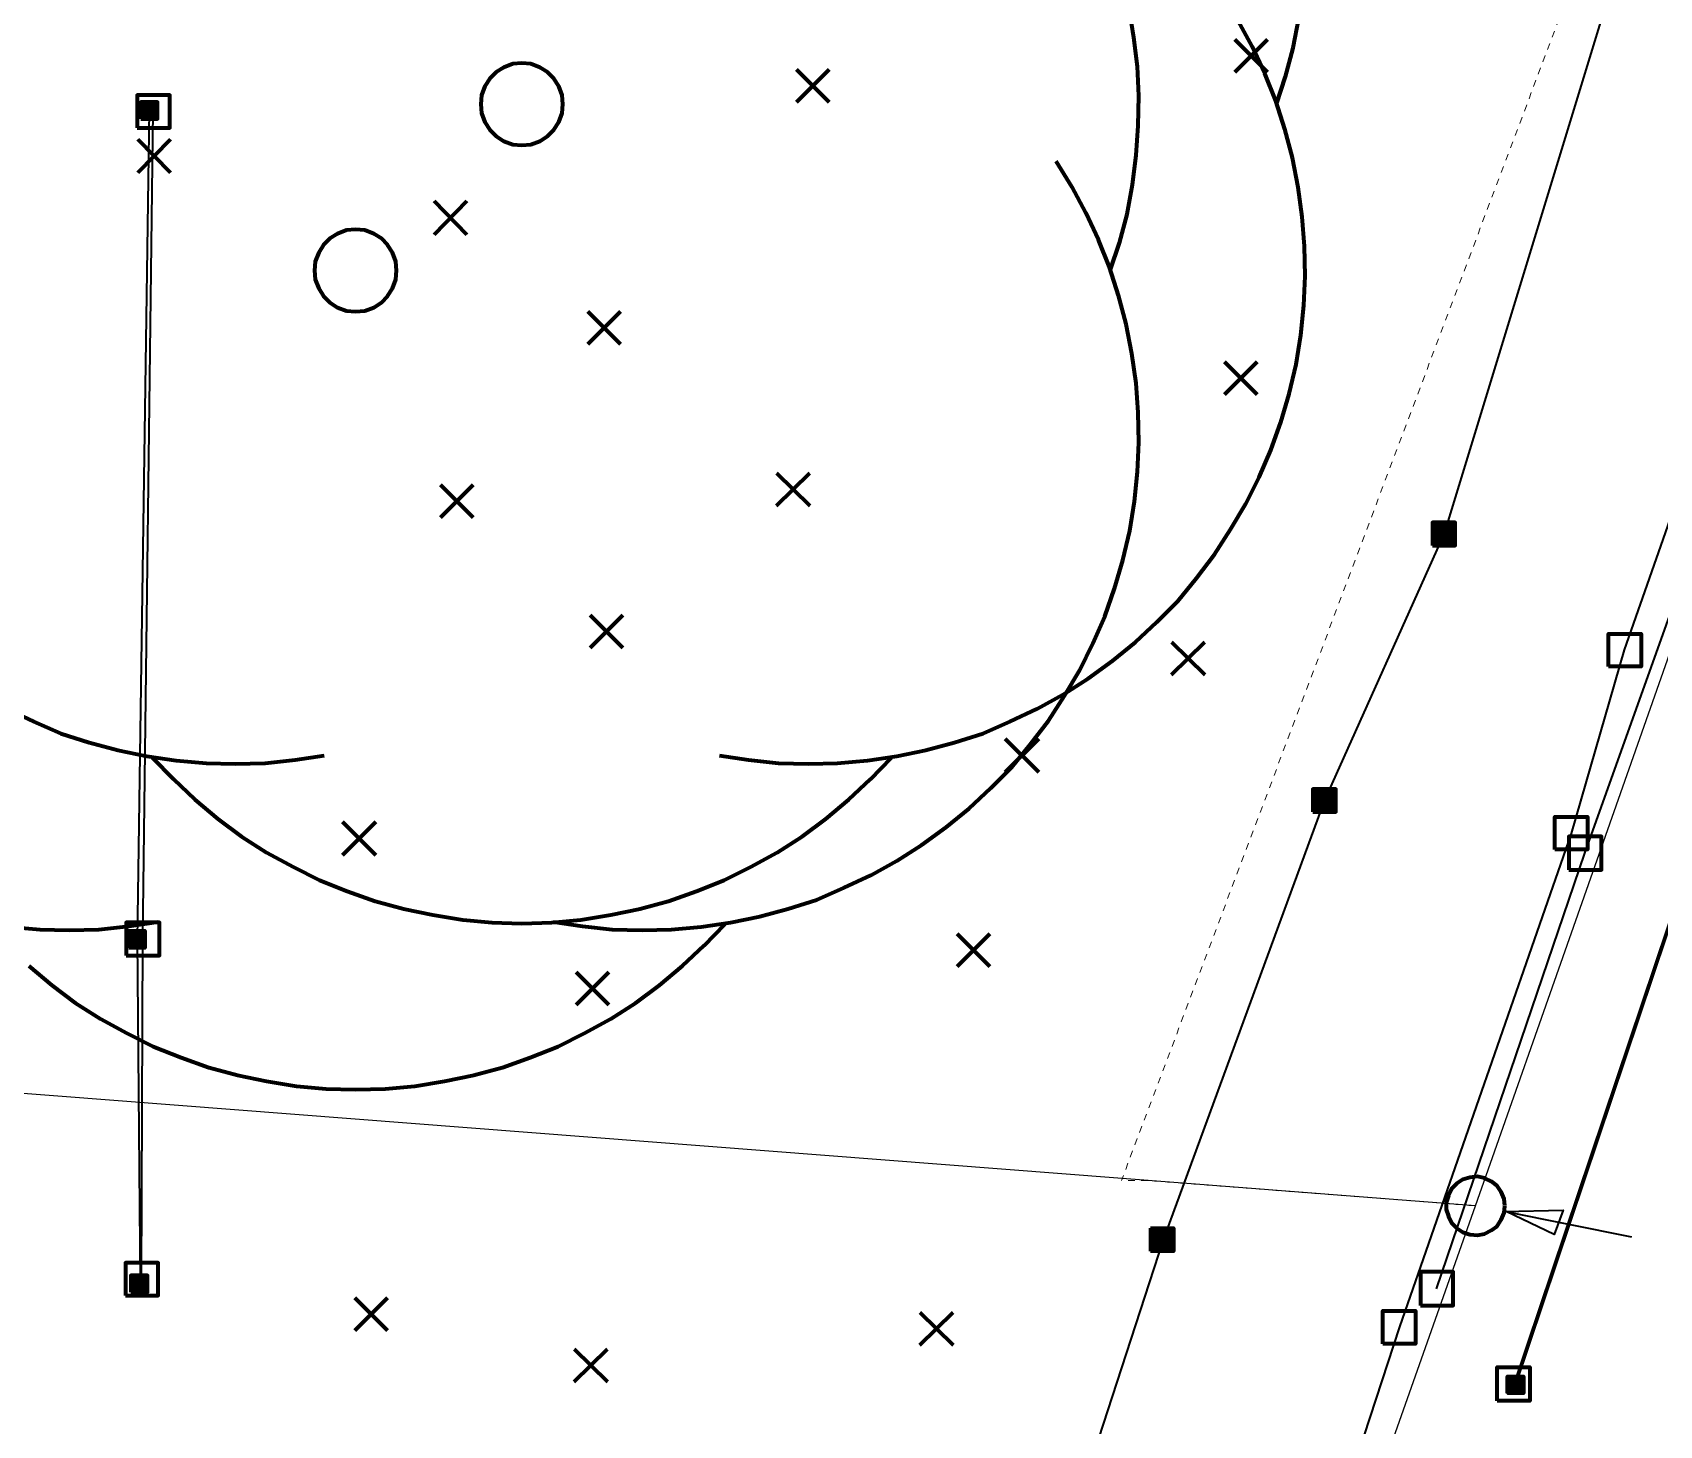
# Model space of a CAD drawing. Header units: metres. Extents: x -47 to 309, y -25 to 105.
# Drawn here: x -17.46 to 7.3, y 24.55 to 45.73 of the extents above; entities that cross this region are included whole.
import ezdxf

# ---------------------------------------------------------------- set-up
doc = ezdxf.new("R2010")
doc.units = ezdxf.units.M
doc.linetypes.add('AUSGEZOGEN', pattern=[0])
doc.linetypes.add('PUNKT2_S9', pattern=[0.001, 0, -0.001])
doc.layers.add('XR$1$Allgemein01_1', color=7, linetype='AUSGEZOGEN', lineweight=13)
doc.layers.add('XR$1$STANDARD_1', color=7, linetype='AUSGEZOGEN', lineweight=25)

msp = doc.modelspace()

# ---------------------------------------------------------------- linework, layer by layer
at = {"layer": 'XR$1$Allgemein01_1', "color": 7, "linetype": 'PUNKT2_S9', "lineweight": 13, "transparency": 33554687}
for p, q in [((10.7062, 59.0394), (-0.8902, 28.2714)), ((-0.4892, 28.2714), (-0.8902, 28.2714)), ((4.4959, 27.8859), (-0.4892, 28.2714))]:
    msp.add_line(p, q, dxfattribs=at)
at = {"layer": 'XR$1$STANDARD_1', "color": 62, "linetype": 'AUSGEZOGEN', "lineweight": 140, "transparency": 33554687}
for p, q in [((0.8342, 45.6229), (1.3316, 45.1255)), ((0.8342, 45.1255), (1.3316, 45.6229)), ((-5.833, 45.1678), (-5.3356, 44.6704)), ((-5.833, 44.6704), (-5.3356, 45.1678)), ((-15.855, 44.1095), (-15.3576, 43.6015)), ((-15.855, 43.6015), (-15.3576, 44.1095)), ((-11.3467, 43.1676), (-10.8493, 42.6597)), ((-11.3467, 42.6597), (-10.8493, 43.1676)), ((-9.0079, 41.485), (-8.5105, 40.9876)), ((-9.0079, 40.9876), (-8.5105, 41.485)), ((0.6755, 40.723), (1.1729, 40.2256)), ((0.6755, 40.2256), (1.1729, 40.723)), ((-6.1399, 39.0297), (-5.6319, 38.5323)), ((-6.1399, 38.5323), (-5.6319, 39.0297)), ((-11.2515, 38.8498), (-10.7541, 38.3524)), ((-11.2515, 38.3524), (-10.7541, 38.8498)), ((3.8398, 38.2783), (3.8398, 37.9291)), ((3.8504, 37.9291), (3.8504, 38.2783)), ((3.8715, 37.9291), (3.8715, 38.2783)), ((3.8927, 37.9291), (3.8927, 38.2783)), ((3.9139, 37.9291), (3.9139, 38.2783)), ((3.935, 37.9291), (3.935, 38.2783)), ((3.9668, 37.9291), (3.9668, 38.2783)), ((3.9879, 37.9291), (3.9879, 38.2783)), ((4.0091, 37.9291), (4.0091, 38.2783)), ((4.0303, 37.9291), (4.0303, 38.2783)), ((4.0514, 37.9291), (4.0514, 38.2783)), ((4.0726, 37.9291), (4.0726, 38.2783)), ((4.0938, 37.9291), (4.0938, 38.2783)), ((4.1149, 37.9291), (4.1149, 38.2783)), ((4.1361, 37.9291), (4.1361, 38.2783)), ((4.1573, 37.9291), (4.1573, 38.2783)), ((4.1784, 37.9291), (4.1784, 38.2783)), ((-8.9761, 36.8708), (-8.4787, 36.3734)), ((-8.9761, 36.3734), (-8.4787, 36.8708)), ((-0.1288, 36.4581), (0.3792, 35.9607)), ((-0.1288, 35.9607), (0.3792, 36.4581)), ((-2.6581, 34.987), (-2.1501, 34.4791)), ((-2.6581, 34.4791), (-2.1501, 34.987)), ((2.0195, 34.2251), (2.0195, 33.8758)), ((2.0301, 33.8758), (2.0301, 34.2251)), ((2.0513, 33.8758), (2.0513, 34.2251)), ((2.0724, 33.8758), (2.0724, 34.2251)), ((2.0936, 33.8758), (2.0936, 34.2251)), ((2.1148, 33.8758), (2.1148, 34.2251)), ((2.1359, 33.8758), (2.1359, 34.2251)), ((2.1571, 33.8758), (2.1571, 34.2251)), ((2.1783, 33.8758), (2.1783, 34.2251)), ((2.1994, 33.8758), (2.1994, 34.2251)), ((2.2206, 33.8758), (2.2206, 34.2251)), ((2.2418, 33.8758), (2.2418, 34.2251)), ((2.2629, 33.8758), (2.2629, 34.2251)), ((2.2841, 33.8758), (2.2841, 34.2251)), ((2.3053, 33.8758), (2.3053, 34.2251)), ((2.3264, 33.8758), (2.3264, 34.2251)), ((2.3582, 33.8758), (2.3582, 34.2251)), ((-12.7437, 33.7277), (-12.2357, 33.2197)), ((-12.7437, 33.2197), (-12.2357, 33.7277)), ((-3.3883, 32.0238), (-2.891, 31.5264)), ((-3.3883, 31.5264), (-2.891, 32.0238)), ((-9.1878, 31.4418), (-8.6904, 30.9444)), ((-9.1878, 30.9444), (-8.6904, 31.4418)), ((-0.4463, 27.5472), (-0.4463, 27.198)), ((-0.4357, 27.198), (-0.4357, 27.5472)), ((-0.4145, 27.198), (-0.4145, 27.5472)), ((-0.3934, 27.198), (-0.3934, 27.5472)), ((-0.3722, 27.198), (-0.3722, 27.5472)), ((-0.351, 27.198), (-0.351, 27.5472)), ((-0.3299, 27.198), (-0.3299, 27.5472)), ((-0.3087, 27.198), (-0.3087, 27.5472)), ((-0.2876, 27.198), (-0.2876, 27.5472)), ((-0.2664, 27.198), (-0.2664, 27.5472)), ((-0.2452, 27.198), (-0.2452, 27.5472)), ((-0.2135, 27.198), (-0.2135, 27.5472)), ((-0.1923, 27.198), (-0.1923, 27.5472)), ((-0.1711, 27.198), (-0.1711, 27.5472)), ((-0.15, 27.198), (-0.15, 27.5472)), ((-0.1288, 27.198), (-0.1288, 27.5472)), ((-0.1076, 27.198), (-0.1076, 27.5472)), ((-0.0971, 27.198), (-0.0971, 27.5472)), ((-12.5532, 26.489), (-12.0558, 25.9916)), ((-12.5532, 25.9916), (-12.0558, 26.489)), ((-3.9598, 26.2667), (-3.4518, 25.7693)), ((-3.9598, 25.7693), (-3.4518, 26.2667)), ((-9.2195, 25.7058), (-8.7116, 25.2084)), ((-9.2195, 25.2084), (-8.7116, 25.7058))]:
    msp.add_line(p, q, dxfattribs=at)
at = {"layer": 'XR$1$STANDARD_1', "color": 52, "linetype": 'AUSGEZOGEN', "lineweight": 140, "transparency": 33554687}
msp.add_line((-15.7492, 31.8122), (-15.7492, 32.0662), dxfattribs=at)
at = {"layer": 'XR$1$STANDARD_1', "color": 7, "linetype": 'AUSGEZOGEN', "lineweight": -3, "transparency": 33554687}
for p, q in [((4.4959, 27.8859), (-25.0622, 30.1718)), ((3.0249, 23.7268), (4.4959, 27.8859))]:
    msp.add_line(p, q, dxfattribs=at)
at = {"layer": 'XR$1$STANDARD_1', "color": 6, "linetype": 'AUSGEZOGEN', "lineweight": 140, "transparency": 33554687}
for p, q in [((4.9827, 25.2931), (4.9827, 25.0391)), ((5.2262, 25.0391), (5.2262, 25.2931))]:
    msp.add_line(p, q, dxfattribs=at)
at = {"layer": 'XR$1$STANDARD_1', "color": 7, "linetype": 'AUSGEZOGEN', "lineweight": -3, "transparency": 33554687}
msp.add_lwpolyline([(4.4959, 27.8859), (11.9675, 49.1258), (16.8991, 61.5502), (-14.1089, 63.9525)], dxfattribs=at)
at = {"layer": 'XR$1$STANDARD_1', "color": 6, "linetype": 'AUSGEZOGEN', "lineweight": 35, "transparency": 33554687}
msp.add_lwpolyline([(5.1097, 25.1661), (7.8296, 33.2514), (10.4541, 40.5113), (12.9517, 47.3056), (16.497, 56.8302), (18.804, 62.7461), (18.7723, 62.7461), (16.497, 56.8408), (12.9094, 47.3267), (10.4118, 40.5113), (7.8084, 33.2832), (5.078, 25.1767), (5.1097, 25.1661)], close=True, dxfattribs=at)
msp.add_lwpolyline([(3.9033, 26.6265), (6.1574, 33.2514), (9.4487, 42.4586), (11.1738, 47.2209), (14.0523, 54.7348), (16.6875, 61.7089)], dxfattribs=at)
at = {"layer": 'XR$1$STANDARD_1', "color": 40, "linetype": 'AUSGEZOGEN', "lineweight": 35, "transparency": 33554687}
for points in [[(1.3634, 19.991), (3.3424, 26.0445), (5.9564, 33.5478), (6.7607, 36.3417), (8.1894, 40.4055), (9.5334, 44.2365), (11.4383, 49.3375), (13.9041, 56.2799), (14.9413, 59.8252)], [(12.232, 59.3383), (10.888, 54.6184), (10.0731, 51.0943), (6.8665, 47.422), (4.0197, 38.109), (2.1994, 34.0557), (-0.2558, 27.3673), (-2.51, 20.4567)]]:
    msp.add_lwpolyline(points, dxfattribs=at)
at = {"layer": 'XR$1$STANDARD_1', "color": 3, "linetype": 'AUSGEZOGEN', "lineweight": 140, "transparency": 33554687}
for points in [[(-1.0601, 42.1093), (-0.9225, 42.5327), (-0.8061, 42.9666), (-0.7215, 43.411), (-0.6685, 43.8661), (-0.6368, 44.3106), (-0.6262, 44.7657), (-0.6474, 45.2101), (-0.7003, 45.6546), (-0.7744, 46.0991)], [(-7.0077, 34.733), (-6.5632, 34.6696), (-6.1082, 34.6166), (-5.6531, 34.6061), (-5.2086, 34.6166), (-4.7535, 34.659), (-4.3091, 34.7225), (-3.8646, 34.8177), (-3.4307, 34.9341), (-2.9968, 35.0717), (-2.584, 35.2516), (-2.1713, 35.4421), (-1.7797, 35.6643), (-1.3988, 35.9078), (-1.0284, 36.1723), (-0.6791, 36.4581), (-0.351, 36.765), (-0.0336, 37.0825), (0.2522, 37.4317), (0.5273, 37.7915), (0.7707, 38.1725), (1.0036, 38.5641), (1.2046, 38.9662), (1.3846, 39.379), (1.5327, 39.8023), (1.6597, 40.2362), (1.7655, 40.6807), (1.8396, 41.1251), (1.8819, 41.5802), (1.9031, 42.0247), (1.8925, 42.4797), (1.8608, 42.9242), (1.7973, 43.3793), (1.7126, 43.8238), (1.5962, 44.2577), (1.4586, 44.6916), (1.2893, 45.1043), (1.0988, 45.5171), (0.8872, 45.9086)], [(1.4692, 44.6387), (1.6068, 45.062), (1.7232, 45.4959), (1.8079, 45.9404)], [(-10.0133, 45.2631), (-10.1508, 45.2525), (-10.2884, 45.1996), (-10.4048, 45.1255), (-10.5001, 45.0302), (-10.5742, 44.9138), (-10.6271, 44.7762), (-10.6377, 44.6387)], [(-9.3889, 44.6387), (-9.3994, 44.7762), (-9.4524, 44.9138), (-9.5264, 45.0302), (-9.6217, 45.1255), (-9.7381, 45.1996), (-9.8757, 45.2525), (-10.0133, 45.2631)], [(-10.6377, 44.6387), (-10.6271, 44.5011), (-10.5742, 44.3635), (-10.5001, 44.2471), (-10.4048, 44.1519), (-10.2884, 44.0778), (-10.1508, 44.0249), (-10.0133, 44.0143)], [(-10.0133, 44.0143), (-9.8757, 44.0249), (-9.7381, 44.0778), (-9.6217, 44.1519), (-9.5264, 44.2471), (-9.4524, 44.3635), (-9.3994, 44.5011), (-9.3889, 44.6387)], [(-9.537, 32.2037), (-9.0925, 32.1402), (-8.6375, 32.0873), (-8.1824, 32.0767), (-7.7379, 32.0873), (-7.2829, 32.1297), (-6.8384, 32.1931), (-6.3939, 32.2884), (-5.96, 32.4048), (-5.5261, 32.5424), (-5.1134, 32.7223), (-4.7006, 32.9128), (-4.3091, 33.135), (-3.9281, 33.3784), (-3.5577, 33.643), (-3.2084, 33.9287), (-2.8804, 34.2357), (-2.5629, 34.5531), (-2.2771, 34.9024), (-2.002, 35.2622), (-1.7586, 35.6432), (-1.5258, 36.0347), (-1.3247, 36.4369), (-1.1448, 36.8496), (-0.9966, 37.273), (-0.8696, 37.7069), (-0.7638, 38.1513), (-0.6897, 38.5958), (-0.6474, 39.0509), (-0.6262, 39.4954), (-0.6368, 39.9504), (-0.6685, 40.3949), (-0.732, 40.85), (-0.8167, 41.2945), (-0.9331, 41.7284), (-1.0707, 42.1623), (-1.24, 42.575), (-1.4305, 42.9877), (-1.6422, 43.3793), (-1.8856, 43.7709)], [(-12.5426, 42.7337), (-12.6802, 42.7232), (-12.8177, 42.6702), (-12.9341, 42.5962), (-13.0294, 42.5009), (-13.1035, 42.3845), (-13.1564, 42.2469), (-13.167, 42.1093)], [(-11.9182, 42.1093), (-11.9288, 42.2469), (-11.9817, 42.3845), (-12.0558, 42.5009), (-12.151, 42.5962), (-12.2674, 42.6702), (-12.405, 42.7232), (-12.5426, 42.7337)], [(-13.167, 42.1093), (-13.1564, 41.9718), (-13.1035, 41.8342), (-13.0294, 41.7178), (-12.9341, 41.6225), (-12.8177, 41.5485), (-12.6802, 41.4955), (-12.5426, 41.485)], [(-12.5426, 41.485), (-12.405, 41.4955), (-12.2674, 41.5485), (-12.151, 41.6225), (-12.0558, 41.7178), (-11.9817, 41.8342), (-11.9288, 41.9718), (-11.9182, 42.1093)], [(-17.8552, 35.4421), (-17.4425, 35.2516), (-17.0297, 35.0717), (-16.5958, 34.9341), (-16.1619, 34.8177), (-15.7175, 34.7225), (-15.273, 34.659), (-14.8179, 34.6166), (-14.3734, 34.6061), (-13.9184, 34.6166), (-13.4633, 34.6696), (-13.0188, 34.733)], [(-15.6328, 34.7013), (-15.3153, 34.3732), (-14.9872, 34.0663), (-14.638, 33.77), (-14.2782, 33.5054), (-13.8972, 33.262), (-13.495, 33.0398), (-13.0929, 32.8387), (-12.6696, 32.6694), (-12.2463, 32.5212), (-11.8124, 32.4048), (-11.3679, 32.3096), (-10.9128, 32.2355), (-10.4683, 32.1931), (-10.0133, 32.1826), (-9.5582, 32.1931), (-9.1137, 32.2355), (-8.6586, 32.3096), (-8.2142, 32.4048), (-7.7803, 32.5212), (-7.3569, 32.6694), (-6.9336, 32.8387), (-6.5315, 33.0398), (-6.1293, 33.262), (-5.7483, 33.5054), (-5.3885, 33.77), (-5.0393, 34.0663), (-4.7112, 34.3732), (-4.3937, 34.7013)], [(-17.8023, 32.1297), (-17.3472, 32.0873), (-16.9027, 32.0767), (-16.4477, 32.0873), (-15.9926, 32.1402), (-15.5481, 32.2037)], [(-17.5166, 31.537), (-17.1673, 31.2407), (-16.8075, 30.9761), (-16.4265, 30.7327), (-16.0244, 30.5105), (-15.6222, 30.3094), (-15.1989, 30.1401), (-14.7756, 29.9919), (-14.3417, 29.8755), (-13.8972, 29.7802), (-13.4421, 29.7062), (-12.9976, 29.6638), (-12.5426, 29.6532), (-12.0875, 29.6638), (-11.643, 29.7062), (-11.188, 29.7802), (-10.7435, 29.8755), (-10.3096, 29.9919), (-9.8863, 30.1401), (-9.4629, 30.3094), (-9.0608, 30.5105), (-8.6586, 30.7327), (-8.2777, 30.9761), (-7.9178, 31.2407), (-7.5686, 31.537), (-7.2405, 31.8439), (-6.923, 32.172)]]:
    msp.add_lwpolyline(points, dxfattribs=at)
at = {"layer": 'XR$1$STANDARD_1', "color": 92, "linetype": 'AUSGEZOGEN', "lineweight": 140, "transparency": 33554687}
for points in [[(-15.8656, 44.2788), (-15.3682, 44.2788), (-15.3682, 44.7762), (-15.8656, 44.7762), (-15.8656, 44.2788)], [(-16.0349, 31.6958), (-15.527, 31.6958), (-15.527, 32.1931), (-16.0349, 32.1931), (-16.0349, 31.6958)], [(-16.0455, 26.5207), (-15.5481, 26.5207), (-15.5481, 27.0181), (-16.0455, 27.0181), (-16.0455, 26.5207)]]:
    msp.add_lwpolyline(points, close=True, dxfattribs=at)
at = {"layer": 'XR$1$STANDARD_1', "color": 52, "linetype": 'AUSGEZOGEN', "lineweight": 140, "transparency": 33554687}
for points in [[(-15.8127, 44.4164), (-15.5587, 44.4164), (-15.5587, 44.6704), (-15.8127, 44.6704), (-15.8127, 44.4164)], [(-15.8021, 44.4164), (-15.8021, 44.6704), (-15.8021, 44.4164)], [(-15.7915, 44.4164), (-15.7915, 44.6704), (-15.7915, 44.4164)], [(-15.781, 44.4164), (-15.781, 44.6704), (-15.781, 44.4164)], [(-15.7704, 44.4164), (-15.7704, 44.6704), (-15.7704, 44.4164)], [(-15.7492, 44.4164), (-15.7492, 44.6704), (-15.7492, 44.4164)], [(-15.7386, 44.4164), (-15.7386, 44.6704), (-15.7386, 44.4164)], [(-15.728, 44.4164), (-15.728, 44.6704), (-15.728, 44.4164)], [(-15.7175, 44.4164), (-15.7175, 44.6704), (-15.7175, 44.4164)], [(-15.7069, 44.4164), (-15.7069, 44.6704), (-15.7069, 44.4164)], [(-15.6963, 44.4164), (-15.6963, 44.6704), (-15.6963, 44.4164)], [(-15.6751, 44.4164), (-15.6751, 44.6704), (-15.6751, 44.4164)], [(-15.6645, 44.4164), (-15.6645, 44.6704), (-15.6645, 44.4164)], [(-15.654, 44.4164), (-15.654, 44.6704), (-15.654, 44.4164)], [(-15.6434, 44.4164), (-15.6434, 44.6704), (-15.6434, 44.4164)], [(-15.6328, 44.4164), (-15.6328, 44.6704), (-15.6328, 44.4164)], [(-15.6222, 44.4164), (-15.6222, 44.6704), (-15.6222, 44.4164)], [(-15.6116, 44.4164), (-15.6116, 44.6704), (-15.6116, 44.4164)], [(-15.5905, 44.4164), (-15.5905, 44.6704), (-15.5905, 44.4164)], [(-15.5799, 44.4164), (-15.5799, 44.6704), (-15.5799, 44.4164)], [(-15.5693, 44.4164), (-15.5693, 44.6704), (-15.5693, 44.4164)], [(-15.9926, 31.8122), (-15.9926, 32.0662), (-15.9926, 31.8122)], [(-15.982, 31.8122), (-15.982, 32.0662), (-15.982, 31.8122)], [(-15.9714, 31.8122), (-15.9714, 32.0662), (-15.9714, 31.8122)], [(-15.9609, 31.8122), (-15.9609, 32.0662), (-15.9609, 31.8122)], [(-15.9397, 31.8122), (-15.9397, 32.0662), (-15.9397, 31.8122)], [(-15.9291, 31.8122), (-15.9291, 32.0662), (-15.9291, 31.8122)], [(-15.9185, 31.8122), (-15.9185, 32.0662), (-15.9185, 31.8122)], [(-15.9079, 31.8122), (-15.9079, 32.0662), (-15.9079, 31.8122)], [(-15.8974, 31.8122), (-15.8974, 32.0662), (-15.8974, 31.8122)], [(-15.8868, 31.8122), (-15.8868, 32.0662), (-15.8868, 31.8122)], [(-15.8762, 31.8122), (-15.8762, 32.0662), (-15.8762, 31.8122)], [(-15.8656, 31.8122), (-15.8656, 32.0662), (-15.8656, 31.8122)], [(-15.8444, 31.8122), (-15.8444, 32.0662), (-15.8444, 31.8122)], [(-15.8339, 31.8122), (-15.8339, 32.0662), (-15.8339, 31.8122)], [(-15.8233, 31.8122), (-15.8233, 32.0662), (-15.8233, 31.8122)], [(-15.8127, 31.8122), (-15.8127, 32.0662), (-15.8127, 31.8122)], [(-15.8021, 31.8122), (-15.8021, 32.0662), (-15.8021, 31.8122)], [(-15.7915, 31.8122), (-15.7915, 32.0662), (-15.7915, 31.8122)], [(-15.781, 31.8122), (-15.781, 32.0662), (-15.781, 31.8122)], [(-15.7598, 31.8122), (-15.7598, 32.0662), (-15.7598, 31.8122)], [(-15.9609, 26.5736), (-15.7069, 26.5736), (-15.7069, 26.8276), (-15.9609, 26.8276), (-15.9609, 26.5736)], [(-15.9503, 26.5736), (-15.9503, 26.8276), (-15.9503, 26.5736)], [(-15.9397, 26.5736), (-15.9397, 26.8276), (-15.9397, 26.5736)], [(-15.9291, 26.5736), (-15.9291, 26.8276), (-15.9291, 26.5736)], [(-15.9185, 26.5736), (-15.9185, 26.8276), (-15.9185, 26.5736)], [(-15.8974, 26.5736), (-15.8974, 26.8276), (-15.8974, 26.5736)], [(-15.8868, 26.5736), (-15.8868, 26.8276), (-15.8868, 26.5736)], [(-15.8762, 26.5736), (-15.8762, 26.8276), (-15.8762, 26.5736)], [(-15.8656, 26.5736), (-15.8656, 26.8276), (-15.8656, 26.5736)], [(-15.855, 26.5736), (-15.855, 26.8276), (-15.855, 26.5736)], [(-15.8444, 26.5736), (-15.8444, 26.8276), (-15.8444, 26.5736)], [(-15.8339, 26.5736), (-15.8339, 26.8276), (-15.8339, 26.5736)], [(-15.8127, 26.5736), (-15.8127, 26.8276), (-15.8127, 26.5736)], [(-15.8021, 26.5736), (-15.8021, 26.8276), (-15.8021, 26.5736)], [(-15.7915, 26.5736), (-15.7915, 26.8276), (-15.7915, 26.5736)], [(-15.781, 26.5736), (-15.781, 26.8276), (-15.781, 26.5736)], [(-15.7704, 26.5736), (-15.7704, 26.8276), (-15.7704, 26.5736)], [(-15.7598, 26.5736), (-15.7598, 26.8276), (-15.7598, 26.5736)], [(-15.7492, 26.5736), (-15.7492, 26.8276), (-15.7492, 26.5736)], [(-15.7386, 26.5736), (-15.7386, 26.8276), (-15.7386, 26.5736)], [(-15.7175, 26.5736), (-15.7175, 26.8276), (-15.7175, 26.5736)]]:
    msp.add_lwpolyline(points, close=True, dxfattribs=at)
for points in [[(-15.7598, 44.4164), (-15.7598, 44.6704), (-15.7598, 44.4164), (-15.7598, 44.6704)], [(-15.6857, 44.4164), (-15.6857, 44.6704), (-15.6857, 44.4164), (-15.6857, 44.6704)], [(-15.601, 44.4164), (-15.601, 44.6704), (-15.601, 44.4164), (-15.601, 44.6704)], [(-15.9926, 32.0662), (-15.7492, 32.0662), (-15.7492, 31.8122), (-15.9926, 31.8122)], [(-15.9503, 31.8122), (-15.9503, 32.0662), (-15.9503, 31.8122), (-15.9503, 32.0662)], [(-15.855, 31.8122), (-15.855, 32.0662), (-15.855, 31.8122), (-15.855, 32.0662)], [(-15.7704, 31.8122), (-15.7704, 32.0662), (-15.7704, 31.8122), (-15.7704, 32.0662)], [(-15.9079, 26.5736), (-15.9079, 26.8276), (-15.9079, 26.5736), (-15.9079, 26.8276)], [(-15.8233, 26.5736), (-15.8233, 26.8276), (-15.8233, 26.5736), (-15.8233, 26.8276)], [(-15.728, 26.5736), (-15.728, 26.8276), (-15.728, 26.5736), (-15.728, 26.8276)]]:
    msp.add_lwpolyline(points, dxfattribs=at)
at = {"layer": 'XR$1$STANDARD_1', "color": 92, "linetype": 'AUSGEZOGEN', "lineweight": 35, "transparency": 33554687}
msp.add_lwpolyline([(-15.8233, 26.7006), (-15.8021, 26.7747), (-15.781, 31.9497), (-15.6222, 44.5328), (-15.6857, 44.5434), (-15.8656, 31.9392), (-15.8233, 26.7006)], close=True, dxfattribs=at)
at = {"layer": 'XR$1$STANDARD_1', "color": 62, "linetype": 'AUSGEZOGEN', "lineweight": 140, "transparency": 33554687}
for points in [[(3.8398, 37.9291), (4.189, 37.9291), (4.189, 38.2783), (3.8398, 38.2783), (3.8398, 37.9291)], [(3.861, 37.9291), (3.861, 38.2783), (3.861, 37.9291)], [(3.8821, 37.9291), (3.8821, 38.2783), (3.8821, 37.9291)], [(3.9033, 37.9291), (3.9033, 38.2783), (3.9033, 37.9291)], [(3.9245, 37.9291), (3.9245, 38.2783), (3.9245, 37.9291)], [(3.9456, 37.9291), (3.9456, 38.2783), (3.9456, 37.9291)], [(3.9562, 37.9291), (3.9562, 38.2783), (3.9562, 37.9291)], [(3.9774, 37.9291), (3.9774, 38.2783), (3.9774, 37.9291)], [(3.9985, 37.9291), (3.9985, 38.2783), (3.9985, 37.9291)], [(4.0197, 37.9291), (4.0197, 38.2783), (4.0197, 37.9291)], [(4.0409, 37.9291), (4.0409, 38.2783), (4.0409, 37.9291)], [(4.062, 37.9291), (4.062, 38.2783), (4.062, 37.9291)], [(4.0832, 37.9291), (4.0832, 38.2783), (4.0832, 37.9291)], [(4.1044, 37.9291), (4.1044, 38.2783), (4.1044, 37.9291)], [(4.1255, 37.9291), (4.1255, 38.2783), (4.1255, 37.9291)], [(4.1467, 37.9291), (4.1467, 38.2783), (4.1467, 37.9291)], [(4.1679, 37.9291), (4.1679, 38.2783), (4.1679, 37.9291)], [(6.5173, 36.0877), (6.5173, 36.5851), (7.0147, 36.5851), (7.0147, 36.0877), (6.5173, 36.0877)], [(2.0195, 33.8758), (2.3688, 33.8758), (2.3688, 34.2251), (2.0195, 34.2251), (2.0195, 33.8758)], [(2.0407, 33.8758), (2.0407, 34.2251), (2.0407, 33.8758)], [(2.0619, 33.8758), (2.0619, 34.2251), (2.0619, 33.8758)], [(2.083, 33.8758), (2.083, 34.2251), (2.083, 33.8758)], [(2.1042, 33.8758), (2.1042, 34.2251), (2.1042, 33.8758)], [(2.1254, 33.8758), (2.1254, 34.2251), (2.1254, 33.8758)], [(2.1465, 33.8758), (2.1465, 34.2251), (2.1465, 33.8758)], [(2.1677, 33.8758), (2.1677, 34.2251), (2.1677, 33.8758)], [(2.1889, 33.8758), (2.1889, 34.2251), (2.1889, 33.8758)], [(2.21, 33.8758), (2.21, 34.2251), (2.21, 33.8758)], [(2.2312, 33.8758), (2.2312, 34.2251), (2.2312, 33.8758)], [(2.2523, 33.8758), (2.2523, 34.2251), (2.2523, 33.8758)], [(2.2735, 33.8758), (2.2735, 34.2251), (2.2735, 33.8758)], [(2.2947, 33.8758), (2.2947, 34.2251), (2.2947, 33.8758)], [(2.3158, 33.8758), (2.3158, 34.2251), (2.3158, 33.8758)], [(2.337, 33.8758), (2.337, 34.2251), (2.337, 33.8758)], [(2.3476, 33.8758), (2.3476, 34.2251), (2.3476, 33.8758)], [(5.7024, 33.3044), (5.7024, 33.8018), (6.1998, 33.8018), (6.1998, 33.3044), (5.7024, 33.3044)], [(-0.4251, 27.198), (-0.4251, 27.5472), (-0.4251, 27.198)], [(-0.404, 27.198), (-0.404, 27.5472), (-0.404, 27.198)], [(-0.3828, 27.198), (-0.3828, 27.5472), (-0.3828, 27.198)], [(-0.3616, 27.198), (-0.3616, 27.5472), (-0.3616, 27.198)], [(-0.3405, 27.198), (-0.3405, 27.5472), (-0.3405, 27.198)], [(-0.3193, 27.198), (-0.3193, 27.5472), (-0.3193, 27.198)], [(-0.2981, 27.198), (-0.2981, 27.5472), (-0.2981, 27.198)], [(-0.277, 27.198), (-0.277, 27.5472), (-0.277, 27.198)], [(-0.2558, 27.198), (-0.2558, 27.5472), (-0.2558, 27.198)], [(-0.2346, 27.198), (-0.2346, 27.5472), (-0.2346, 27.198)], [(-0.2241, 27.198), (-0.2241, 27.5472), (-0.2241, 27.198)], [(-0.2029, 27.198), (-0.2029, 27.5472), (-0.2029, 27.198)], [(-0.1817, 27.198), (-0.1817, 27.5472), (-0.1817, 27.198)], [(-0.1606, 27.198), (-0.1606, 27.5472), (-0.1606, 27.198)], [(-0.1394, 27.198), (-0.1394, 27.5472), (-0.1394, 27.198)], [(-0.1182, 27.198), (-0.1182, 27.5472), (-0.1182, 27.198)], [(3.0884, 25.7905), (3.0884, 26.2879), (3.5858, 26.2879), (3.5858, 25.7905), (3.0884, 25.7905)]]:
    msp.add_lwpolyline(points, close=True, dxfattribs=at)
at = {"layer": 'XR$1$STANDARD_1', "color": 6, "linetype": 'AUSGEZOGEN', "lineweight": 140, "transparency": 33554687}
for points in [[(5.914, 32.9975), (6.4114, 32.9975), (6.4114, 33.5054), (5.914, 33.5054), (5.914, 32.9975)], [(3.6599, 26.3725), (4.1573, 26.3725), (4.1573, 26.8805), (3.6599, 26.8805), (3.6599, 26.3725)], [(4.824, 24.9227), (4.824, 25.4307), (5.3214, 25.4307), (5.3214, 24.9227), (4.824, 24.9227)], [(4.9827, 25.0391), (4.9827, 25.2931), (5.2262, 25.2931), (5.2262, 25.0391), (4.9827, 25.0391)], [(5.0039, 25.0391), (5.0039, 25.2931), (5.0039, 25.0391)], [(5.0145, 25.0391), (5.0145, 25.2931), (5.0145, 25.0391)], [(5.0251, 25.0391), (5.0251, 25.2931), (5.0251, 25.0391)], [(5.0357, 25.0391), (5.0357, 25.2931), (5.0357, 25.0391)], [(5.0462, 25.0391), (5.0462, 25.2931), (5.0462, 25.0391)], [(5.0568, 25.0391), (5.0568, 25.2931), (5.0568, 25.0391)], [(5.0674, 25.0391), (5.0674, 25.2931), (5.0674, 25.0391)], [(5.078, 25.0391), (5.078, 25.2931), (5.078, 25.0391)], [(5.0992, 25.0391), (5.0992, 25.2931), (5.0992, 25.0391)], [(5.1097, 25.0391), (5.1097, 25.2931), (5.1097, 25.0391)], [(5.1203, 25.0391), (5.1203, 25.2931), (5.1203, 25.0391)], [(5.1309, 25.0391), (5.1309, 25.2931), (5.1309, 25.0391)], [(5.1415, 25.0391), (5.1415, 25.2931), (5.1415, 25.0391)], [(5.1521, 25.0391), (5.1521, 25.2931), (5.1521, 25.0391)], [(5.1732, 25.0391), (5.1732, 25.2931), (5.1732, 25.0391)], [(5.1838, 25.0391), (5.1838, 25.2931), (5.1838, 25.0391)], [(5.1944, 25.0391), (5.1944, 25.2931), (5.1944, 25.0391)], [(5.205, 25.0391), (5.205, 25.2931), (5.205, 25.0391)], [(5.2156, 25.0391), (5.2156, 25.2931), (5.2156, 25.0391)]]:
    msp.add_lwpolyline(points, close=True, dxfattribs=at)
at = {"layer": 'XR$1$STANDARD_1', "color": 1, "linetype": 'AUSGEZOGEN', "lineweight": 140, "transparency": 33554687}
msp.add_lwpolyline([(4.9404, 27.8859), (4.9298, 27.9917), (4.8875, 28.0976), (4.824, 28.1928), (4.7393, 28.2563), (4.6335, 28.3092), (4.5277, 28.3304), (4.4113, 28.3198), (4.3054, 28.288), (4.2102, 28.2246), (4.1361, 28.1505), (4.0832, 28.0446), (4.0514, 27.9388), (4.0514, 27.833), (4.0832, 27.7272), (4.1361, 27.6213), (4.2102, 27.5472), (4.3054, 27.4837), (4.4113, 27.452), (4.5277, 27.4414), (4.6335, 27.4626), (4.7393, 27.5155), (4.824, 27.579), (4.8875, 27.6742), (4.9298, 27.7801), (4.9404, 27.8859)], close=True, dxfattribs=at)
at = {"layer": 'XR$1$STANDARD_1', "color": 1, "linetype": 'AUSGEZOGEN', "lineweight": 35, "transparency": 33554687}
msp.add_lwpolyline([(6.8771, 27.4097), (4.9298, 27.8012), (5.8294, 27.8224), (5.6918, 27.452), (4.9616, 27.8012)], dxfattribs=at)
at = {"layer": 'XR$1$STANDARD_1', "color": 62, "linetype": 'AUSGEZOGEN', "lineweight": 140, "transparency": 33554687}
msp.add_lwpolyline([(-0.4463, 27.5472), (-0.0971, 27.5472), (-0.0971, 27.198), (-0.4463, 27.198)], dxfattribs=at)
at = {"layer": 'XR$1$STANDARD_1', "color": 6, "linetype": 'AUSGEZOGEN', "lineweight": 140, "transparency": 33554687}
for points in [[(4.9933, 25.0391), (4.9933, 25.2931), (4.9933, 25.0391), (4.9933, 25.2931)], [(5.0886, 25.0391), (5.0886, 25.2931), (5.0886, 25.0391), (5.0886, 25.2931)], [(5.1627, 25.0391), (5.1627, 25.2931), (5.1627, 25.0391), (5.1627, 25.2931)]]:
    msp.add_lwpolyline(points, dxfattribs=at)

doc.saveas('drawing.dxf')
